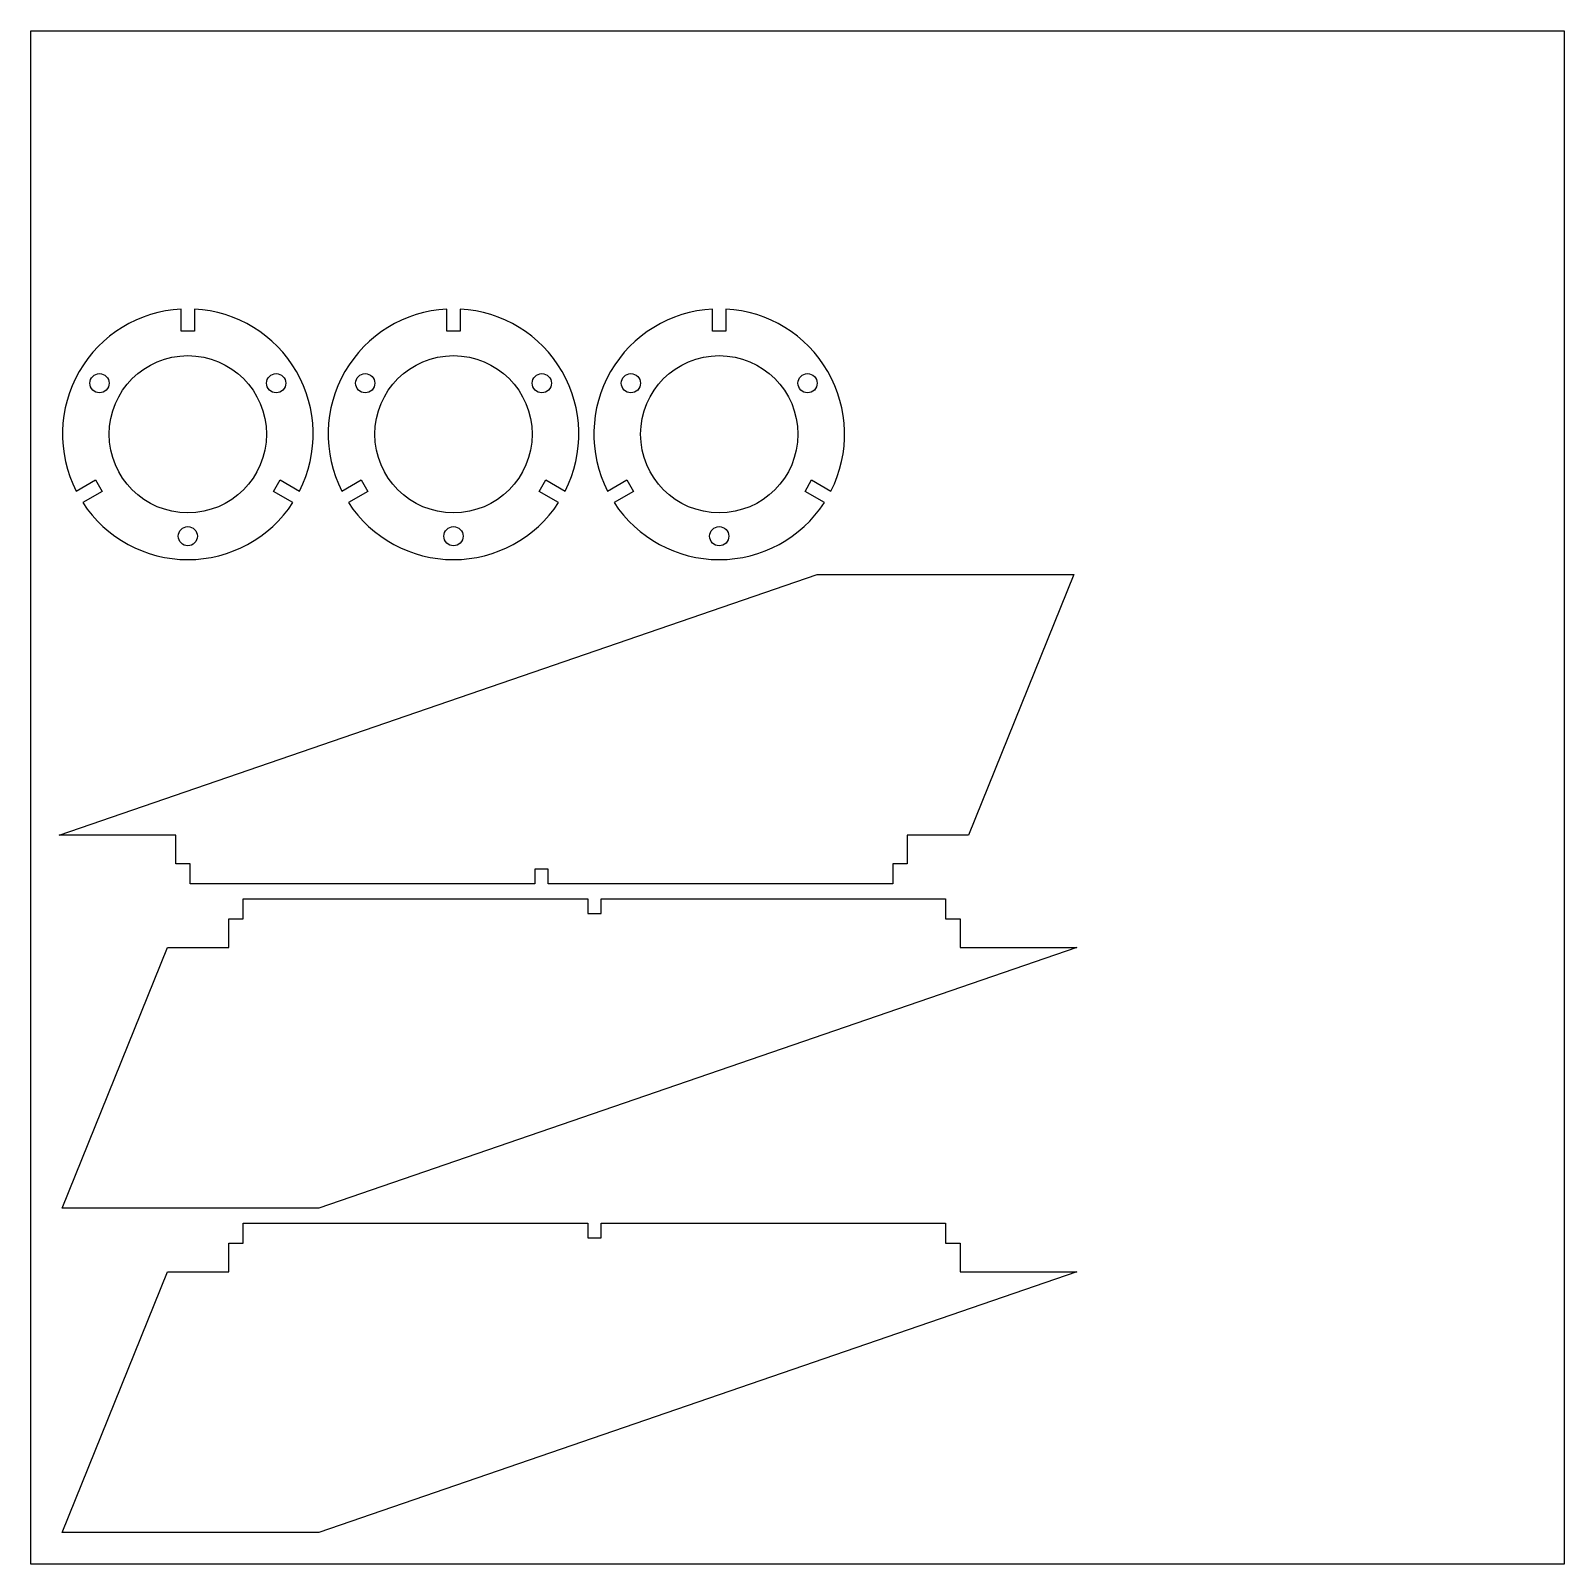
# Model space of a CAD drawing. Header units: millimetres. Extents: x 0 to 300, y -300 to 0.
import ezdxf

# ---------------------------------------------------------------- set-up
doc = ezdxf.new("R2010")
doc.units = ezdxf.units.MM
for name, color, linetype in [('BOARDS', 7, 'CONTINUOUS'), ('HOLES DIAM 31.0 D 2.85', 1, 'CONTINUOUS'), ('HOLES DIAM 4.0 D 2.85', 1, 'CONTINUOUS'), ('PERIMETER D 2.85', 5, 'CONTINUOUS')]:
    doc.layers.add(name, color=color, linetype=linetype)

msp = doc.modelspace()

# ---------------------------------------------------------------- linework, layer by layer
at = {"layer": 'BOARDS'}
msp.add_lwpolyline([(0, 0), (300, 0), (300, -300), (0, -300)], close=True, dxfattribs=at)
at = {"layer": 'HOLES DIAM 31.0 D 2.85'}
for centre in [(30.74, -78.94), (82.71, -78.94), (134.69, -78.94)]:
    msp.add_circle(centre, 15.38, dxfattribs=at)
at = {"layer": 'HOLES DIAM 4.0 D 2.85'}
for centre, radius in [((13.46, -68.96), 1.88), ((48.02, -68.96), 1.88), ((65.44, -68.96), 1.88), ((99.99, -68.96), 1.88), ((117.41, -68.96), 1.88), ((151.97, -68.96), 1.88), ((30.74, -98.89), 1.87), ((82.71, -98.89), 1.88), ((134.69, -98.89), 1.88)]:
    msp.add_circle(centre, radius, dxfattribs=at)
at = {"layer": 'PERIMETER D 2.85'}
for points in [[(32.04, -58.81), (29.44, -58.81), (29.44, -54.45, 0.542521), (8.88, -90.06), (12.66, -87.87), (13.96, -90.12), (10.18, -92.31, 0.542521), (51.3, -92.31), (47.52, -90.12), (48.82, -87.87), (52.6, -90.06, 0.542521), (32.04, -54.45)], [(84.01, -58.81), (81.41, -58.81), (81.41, -54.45, 0.542521), (60.86, -90.06), (64.64, -87.87), (65.94, -90.12), (62.16, -92.31, 0.542521), (103.27, -92.31), (99.49, -90.12), (100.79, -87.87), (104.57, -90.06, 0.542521), (84.01, -54.45)], [(116.61, -87.87), (117.91, -90.12), (114.13, -92.31, 0.542521), (155.25, -92.31), (151.47, -90.12), (152.77, -87.87), (156.55, -90.06, 0.542521), (135.99, -54.45), (135.99, -58.81), (133.39, -58.81), (133.39, -54.45, 0.542521), (112.83, -90.06)]]:
    msp.add_lwpolyline(points, format="xyb", close=True, dxfattribs=at)
for points in [[(28.37, -163), (28.37, -157.4), (5.6, -157.4), (153.84, -106.39), (204.04, -106.39), (183.43, -157.4), (171.48, -157.4), (171.48, -163), (168.62, -163), (168.62, -166.9), (101.23, -166.9), (101.23, -164.05), (98.62, -164.05), (98.62, -166.9), (31.22, -166.9), (31.22, -163)], [(26.78, -179.32), (38.73, -179.32), (38.73, -173.72), (41.58, -173.72), (41.58, -169.82), (108.98, -169.82), (108.98, -172.67), (111.58, -172.67), (111.58, -169.82), (178.98, -169.82), (178.98, -173.72), (181.83, -173.72), (181.83, -179.32), (204.61, -179.32), (56.37, -230.34), (6.16, -230.34)], [(26.78, -242.76), (38.73, -242.76), (38.73, -237.16), (41.58, -237.16), (41.58, -233.26), (108.98, -233.26), (108.98, -236.11), (111.58, -236.11), (111.58, -233.26), (178.98, -233.26), (178.98, -237.16), (181.83, -237.16), (181.83, -242.76), (204.61, -242.76), (56.37, -293.78), (6.16, -293.78)]]:
    msp.add_lwpolyline(points, close=True, dxfattribs=at)

doc.saveas('drawing.dxf')
